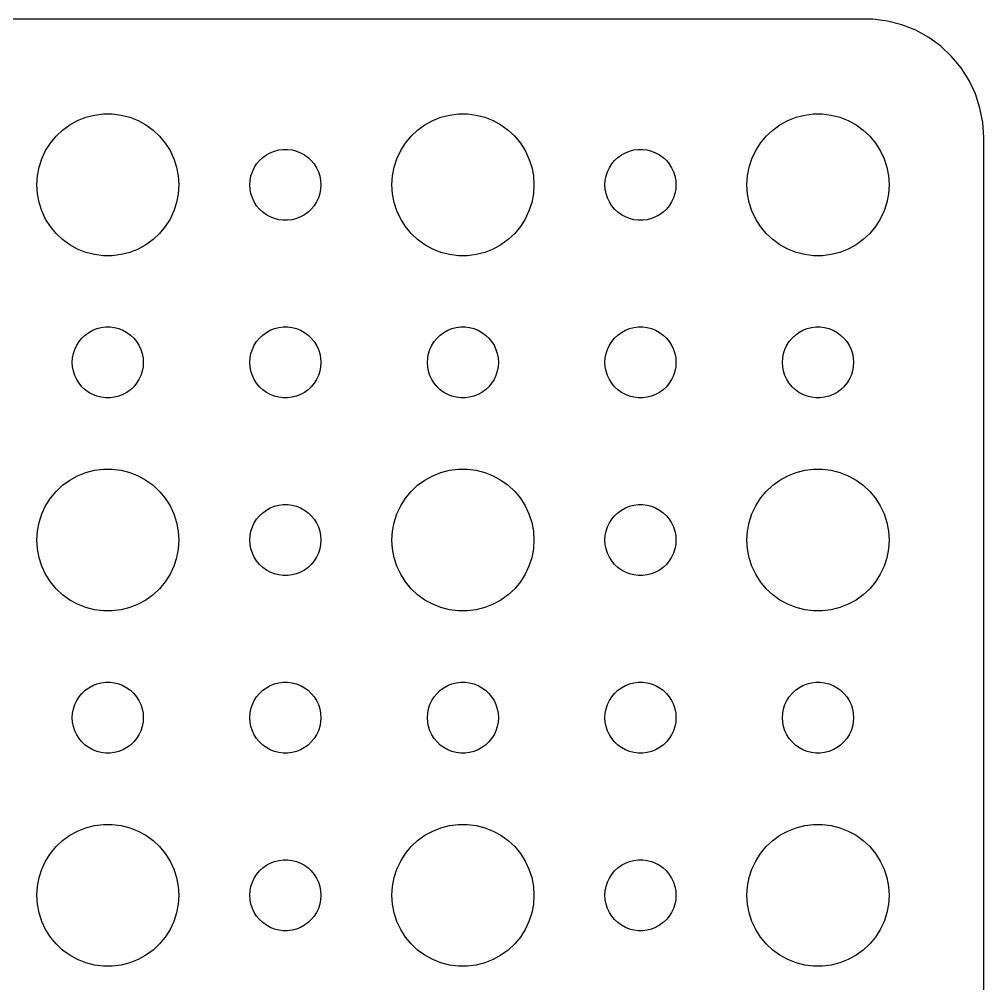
# Model space of a CAD drawing. Header units: metres. Extents: x -37 to 37, y 383 to 793.
# Drawn here: x -3.74 to 37, y 752.27 to 792.99 of the extents above; entities that cross this region are included whole.
import ezdxf

# ---------------------------------------------------------------- set-up
doc = ezdxf.new("R2010")
doc.units = ezdxf.units.M

msp = doc.modelspace()

# ---------------------------------------------------------------- linework, layer by layer
for p, q in [((32.3139, 792.99), (-32.3139, 792.99)), ((32.9369, 792.911), (32.3139, 792.99)), ((33.5451, 792.755), (32.9369, 792.911)), ((34.1289, 792.524), (33.5451, 792.755)), ((34.6791, 792.222), (34.1289, 792.524)), ((35.1871, 791.853), (34.6791, 792.222)), ((35.6448, 791.423), (35.1871, 791.853)), ((36.0451, 790.939), (35.6448, 791.423)), ((36.3815, 790.409), (36.0451, 790.939)), ((36.6489, 789.841), (36.3815, 790.409)), ((36.8429, 789.243), (36.6489, 789.841)), ((36.9606, 788.627), (36.8429, 789.243)), ((-1.27733, 788.714), (-0.92705, 788.853)), ((-0.92705, 788.853), (-0.56213, 788.947)), ((-0.56213, 788.947), (-0.18837, 788.994)), ((-0.18837, 788.994), (0.18837, 788.994)), ((0.18837, 788.994), (0.56213, 788.947)), ((0.56213, 788.947), (0.92705, 788.853)), ((0.92705, 788.853), (1.27733, 788.714)), ((13.7227, 788.714), (14.0729, 788.853)), ((14.0729, 788.853), (14.4379, 788.947)), ((14.4379, 788.947), (14.8116, 788.994)), ((14.8116, 788.994), (15.1884, 788.994)), ((15.1884, 788.994), (15.5621, 788.947)), ((15.5621, 788.947), (15.927, 788.853)), ((15.927, 788.853), (16.2773, 788.714)), ((28.7227, 788.714), (29.0729, 788.853)), ((29.0729, 788.853), (29.4379, 788.947)), ((29.4379, 788.947), (29.8116, 788.994)), ((29.8116, 788.994), (30.1884, 788.994)), ((30.1884, 788.994), (30.5621, 788.947)), ((30.5621, 788.947), (30.927, 788.853)), ((30.927, 788.853), (31.2773, 788.714)), ((-1.91226, 788.312), (-1.60747, 788.533)), ((-1.60747, 788.533), (-1.27733, 788.714)), ((1.27733, 788.714), (1.60747, 788.533)), ((1.60747, 788.533), (1.91226, 788.312)), ((13.0877, 788.312), (13.3925, 788.533)), ((13.3925, 788.533), (13.7227, 788.714)), ((16.2773, 788.714), (16.6075, 788.533)), ((16.6075, 788.533), (16.9123, 788.312)), ((28.0877, 788.312), (28.3925, 788.533)), ((28.3925, 788.533), (28.7227, 788.714)), ((31.2773, 788.714), (31.6075, 788.533)), ((31.6075, 788.533), (31.9123, 788.312)), ((37, 788), (36.9606, 788.627)), ((-2.42705, 787.763), (-2.1869, 788.054)), ((-2.1869, 788.054), (-1.91226, 788.312)), ((1.91226, 788.312), (2.1869, 788.054)), ((2.1869, 788.054), (2.42705, 787.763)), ((12.5729, 787.763), (12.8131, 788.054)), ((12.8131, 788.054), (13.0877, 788.312)), ((16.9123, 788.312), (17.1869, 788.054)), ((17.1869, 788.054), (17.427, 787.763)), ((27.5729, 787.763), (27.8131, 788.054)), ((27.8131, 788.054), (28.0877, 788.312)), ((31.9123, 788.312), (32.1869, 788.054)), ((32.1869, 788.054), (32.427, 787.763)), ((37, 724), (37, 788)), ((-2.62891, 787.445), (-2.42705, 787.763)), ((2.42705, 787.763), (2.62891, 787.445)), ((12.3711, 787.445), (12.5729, 787.763)), ((17.427, 787.763), (17.6289, 787.445)), ((27.3711, 787.445), (27.5729, 787.763)), ((32.427, 787.763), (32.6289, 787.445)), ((-2.90575, 786.746), (-2.78932, 787.104)), ((-2.78932, 787.104), (-2.62891, 787.445)), ((2.62891, 787.445), (2.78932, 787.104)), ((2.78932, 787.104), (2.90575, 786.746)), ((6.40654, 787.027), (6.54385, 787.156)), ((6.54385, 787.156), (6.69626, 787.266)), ((6.69626, 787.266), (6.86133, 787.357)), ((6.86133, 787.357), (7.03647, 787.427)), ((7.03647, 787.427), (7.21892, 787.473)), ((7.21892, 787.473), (7.40581, 787.497)), ((7.40581, 787.497), (7.59418, 787.497)), ((7.59418, 787.497), (7.78107, 787.473)), ((7.78107, 787.473), (7.96352, 787.427)), ((7.96352, 787.427), (8.13866, 787.357)), ((8.13866, 787.357), (8.30373, 787.266)), ((8.30373, 787.266), (8.45613, 787.156)), ((8.45613, 787.156), (8.59344, 787.027)), ((12.0942, 786.746), (12.2107, 787.104)), ((12.2107, 787.104), (12.3711, 787.445)), ((17.6289, 787.445), (17.7893, 787.104)), ((17.7893, 787.104), (17.9057, 786.746)), ((21.4065, 787.027), (21.5439, 787.156)), ((21.5439, 787.156), (21.6963, 787.266)), ((21.6963, 787.266), (21.8613, 787.357)), ((21.8613, 787.357), (22.0365, 787.427)), ((22.0365, 787.427), (22.2189, 787.473)), ((22.2189, 787.473), (22.4058, 787.497)), ((22.4058, 787.497), (22.5942, 787.497)), ((22.5942, 787.497), (22.7811, 787.473)), ((22.7811, 787.473), (22.9635, 787.427)), ((22.9635, 787.427), (23.1387, 787.357)), ((23.1387, 787.357), (23.3037, 787.266)), ((23.3037, 787.266), (23.4561, 787.156)), ((23.4561, 787.156), (23.5934, 787.027)), ((27.0942, 786.746), (27.2107, 787.104)), ((27.2107, 787.104), (27.3711, 787.445)), ((32.6289, 787.445), (32.7893, 787.104)), ((32.7893, 787.104), (32.9057, 786.746)), ((-2.97633, 786.376), (-2.90575, 786.746)), ((2.90575, 786.746), (2.97633, 786.376)), ((6.10533, 786.552), (6.18553, 786.723)), ((6.18553, 786.723), (6.28647, 786.882)), ((6.28647, 786.882), (6.40654, 787.027)), ((8.59344, 787.027), (8.71352, 786.882)), ((8.71352, 786.882), (8.81445, 786.723)), ((8.81445, 786.723), (8.89465, 786.552)), ((12.0237, 786.376), (12.0942, 786.746)), ((17.9057, 786.746), (17.9763, 786.376)), ((21.1053, 786.552), (21.1855, 786.723)), ((21.1855, 786.723), (21.2865, 786.882)), ((21.2865, 786.882), (21.4065, 787.027)), ((23.5934, 787.027), (23.7135, 786.882)), ((23.7135, 786.882), (23.8145, 786.723)), ((23.8145, 786.723), (23.8947, 786.552)), ((27.0237, 786.376), (27.0942, 786.746)), ((32.9057, 786.746), (32.9763, 786.376)), ((-3, 786), (-2.97633, 786.376)), ((2.97633, 786.376), (3, 786)), ((6.01183, 786.188), (6.04712, 786.373)), ((6.04712, 786.373), (6.10533, 786.552)), ((8.89465, 786.552), (8.95287, 786.373)), ((8.95287, 786.373), (8.98816, 786.188)), ((12, 786), (12.0237, 786.376)), ((17.9763, 786.376), (18, 786)), ((21.0118, 786.188), (21.0471, 786.373)), ((21.0471, 786.373), (21.1053, 786.552)), ((23.8947, 786.552), (23.9529, 786.373)), ((23.9529, 786.373), (23.9882, 786.188)), ((27, 786), (27.0237, 786.376)), ((32.9763, 786.376), (33, 786)), ((-2.97633, 785.624), (-3, 786)), ((3, 786), (2.97633, 785.624)), ((6, 786), (6.01183, 786.188)), ((6.01183, 785.812), (6, 786)), ((8.98816, 786.188), (9, 786)), ((9, 786), (8.98816, 785.812)), ((12.0237, 785.624), (12, 786)), ((18, 786), (17.9763, 785.624)), ((21, 786), (21.0118, 786.188)), ((21.0118, 785.812), (21, 786)), ((23.9882, 786.188), (24, 786)), ((24, 786), (23.9882, 785.812)), ((27.0237, 785.624), (27, 786)), ((33, 786), (32.9763, 785.624)), ((-2.90575, 785.254), (-2.97633, 785.624)), ((2.97633, 785.624), (2.90575, 785.254)), ((6.04712, 785.627), (6.01183, 785.812)), ((6.10533, 785.448), (6.04712, 785.627)), ((8.95287, 785.627), (8.89465, 785.448)), ((8.98816, 785.812), (8.95287, 785.627)), ((12.0942, 785.254), (12.0237, 785.624)), ((17.9763, 785.624), (17.9057, 785.254)), ((21.0471, 785.627), (21.0118, 785.812)), ((21.1053, 785.448), (21.0471, 785.627)), ((23.9529, 785.627), (23.8947, 785.448)), ((23.9882, 785.812), (23.9529, 785.627)), ((27.0942, 785.254), (27.0237, 785.624)), ((32.9763, 785.624), (32.9057, 785.254)), ((-2.78932, 784.896), (-2.90575, 785.254)), ((2.90575, 785.254), (2.78932, 784.896)), ((6.18553, 785.277), (6.10533, 785.448)), ((6.28647, 785.118), (6.18553, 785.277)), ((6.40654, 784.973), (6.28647, 785.118)), ((8.71352, 785.118), (8.59344, 784.973)), ((8.81445, 785.277), (8.71352, 785.118)), ((8.89465, 785.448), (8.81445, 785.277)), ((12.2107, 784.896), (12.0942, 785.254)), ((17.9057, 785.254), (17.7893, 784.896)), ((21.1855, 785.277), (21.1053, 785.448)), ((21.2865, 785.118), (21.1855, 785.277)), ((21.4065, 784.973), (21.2865, 785.118)), ((23.7135, 785.118), (23.5934, 784.973)), ((23.8145, 785.277), (23.7135, 785.118)), ((23.8947, 785.448), (23.8145, 785.277)), ((27.2107, 784.896), (27.0942, 785.254)), ((32.9057, 785.254), (32.7893, 784.896)), ((-2.62891, 784.555), (-2.78932, 784.896)), ((2.78932, 784.896), (2.62891, 784.555)), ((6.54385, 784.844), (6.40654, 784.973)), ((6.69626, 784.734), (6.54385, 784.844)), ((6.86133, 784.643), (6.69626, 784.734)), ((8.30373, 784.734), (8.13866, 784.643)), ((8.45613, 784.844), (8.30373, 784.734)), ((8.59344, 784.973), (8.45613, 784.844)), ((12.3711, 784.555), (12.2107, 784.896)), ((17.7893, 784.896), (17.6289, 784.555)), ((21.5439, 784.844), (21.4065, 784.973)), ((21.6963, 784.734), (21.5439, 784.844)), ((21.8613, 784.643), (21.6963, 784.734)), ((23.3037, 784.734), (23.1387, 784.643)), ((23.4561, 784.844), (23.3037, 784.734)), ((23.5934, 784.973), (23.4561, 784.844)), ((27.3711, 784.555), (27.2107, 784.896)), ((32.7893, 784.896), (32.6289, 784.555)), ((-2.42705, 784.237), (-2.62891, 784.555)), ((2.62891, 784.555), (2.42705, 784.237)), ((7.03647, 784.573), (6.86133, 784.643)), ((7.21892, 784.527), (7.03647, 784.573)), ((7.40581, 784.503), (7.21892, 784.527)), ((7.59418, 784.503), (7.40581, 784.503)), ((7.78107, 784.527), (7.59418, 784.503)), ((7.96352, 784.573), (7.78107, 784.527)), ((8.13866, 784.643), (7.96352, 784.573)), ((12.5729, 784.237), (12.3711, 784.555)), ((17.6289, 784.555), (17.427, 784.237)), ((22.0365, 784.573), (21.8613, 784.643)), ((22.2189, 784.527), (22.0365, 784.573)), ((22.4058, 784.503), (22.2189, 784.527)), ((22.5942, 784.503), (22.4058, 784.503)), ((22.7811, 784.527), (22.5942, 784.503)), ((22.9635, 784.573), (22.7811, 784.527)), ((23.1387, 784.643), (22.9635, 784.573)), ((27.5729, 784.237), (27.3711, 784.555)), ((32.6289, 784.555), (32.427, 784.237)), ((-2.1869, 783.946), (-2.42705, 784.237)), ((-1.91226, 783.688), (-2.1869, 783.946)), ((2.1869, 783.946), (1.91226, 783.688)), ((2.42705, 784.237), (2.1869, 783.946)), ((12.8131, 783.946), (12.5729, 784.237)), ((13.0877, 783.688), (12.8131, 783.946)), ((17.1869, 783.946), (16.9123, 783.688)), ((17.427, 784.237), (17.1869, 783.946)), ((27.8131, 783.946), (27.5729, 784.237)), ((28.0877, 783.688), (27.8131, 783.946)), ((32.1869, 783.946), (31.9123, 783.688)), ((32.427, 784.237), (32.1869, 783.946)), ((-1.60747, 783.467), (-1.91226, 783.688)), ((-1.27733, 783.286), (-1.60747, 783.467)), ((1.60747, 783.467), (1.27733, 783.286)), ((1.91226, 783.688), (1.60747, 783.467)), ((13.3925, 783.467), (13.0877, 783.688)), ((13.7227, 783.286), (13.3925, 783.467)), ((16.6075, 783.467), (16.2773, 783.286)), ((16.9123, 783.688), (16.6075, 783.467)), ((28.3925, 783.467), (28.0877, 783.688)), ((28.7227, 783.286), (28.3925, 783.467)), ((31.6075, 783.467), (31.2773, 783.286)), ((31.9123, 783.688), (31.6075, 783.467)), ((-0.92705, 783.147), (-1.27733, 783.286)), ((-0.56213, 783.053), (-0.92705, 783.147)), ((-0.18837, 783.006), (-0.56213, 783.053)), ((0.56213, 783.053), (0.18837, 783.006)), ((0.92705, 783.147), (0.56213, 783.053)), ((1.27733, 783.286), (0.92705, 783.147)), ((14.0729, 783.147), (13.7227, 783.286)), ((14.4379, 783.053), (14.0729, 783.147)), ((14.8116, 783.006), (14.4379, 783.053)), ((15.5621, 783.053), (15.1884, 783.006)), ((15.927, 783.147), (15.5621, 783.053)), ((16.2773, 783.286), (15.927, 783.147)), ((29.0729, 783.147), (28.7227, 783.286)), ((29.4379, 783.053), (29.0729, 783.147)), ((29.8116, 783.006), (29.4379, 783.053)), ((30.5621, 783.053), (30.1884, 783.006)), ((30.927, 783.147), (30.5621, 783.053)), ((31.2773, 783.286), (30.927, 783.147)), ((0.18837, 783.006), (-0.18837, 783.006)), ((15.1884, 783.006), (14.8116, 783.006)), ((30.1884, 783.006), (29.8116, 783.006)), ((-0.95613, 779.656), (-0.80373, 779.766)), ((-0.80373, 779.766), (-0.63866, 779.857)), ((-0.63866, 779.857), (-0.46352, 779.927)), ((-0.46352, 779.927), (-0.28107, 779.973)), ((-0.28107, 779.973), (-0.09418, 779.997)), ((-0.09418, 779.997), (0.09418, 779.997)), ((0.09418, 779.997), (0.28107, 779.973)), ((0.28107, 779.973), (0.46352, 779.927)), ((0.46352, 779.927), (0.63866, 779.857)), ((0.63866, 779.857), (0.80373, 779.766)), ((0.80373, 779.766), (0.95613, 779.656)), ((6.54385, 779.656), (6.69626, 779.766)), ((6.69626, 779.766), (6.86133, 779.857)), ((6.86133, 779.857), (7.03647, 779.927)), ((7.03647, 779.927), (7.21892, 779.973)), ((7.21892, 779.973), (7.40581, 779.997)), ((7.40581, 779.997), (7.59418, 779.997)), ((7.59418, 779.997), (7.78107, 779.973)), ((7.78107, 779.973), (7.96352, 779.927)), ((7.96352, 779.927), (8.13866, 779.857)), ((8.13866, 779.857), (8.30373, 779.766)), ((8.30373, 779.766), (8.45613, 779.656)), ((14.0439, 779.656), (14.1963, 779.766)), ((14.1963, 779.766), (14.3613, 779.857)), ((14.3613, 779.857), (14.5365, 779.927)), ((14.5365, 779.927), (14.7189, 779.973)), ((14.7189, 779.973), (14.9058, 779.997)), ((14.9058, 779.997), (15.0942, 779.997)), ((15.0942, 779.997), (15.2811, 779.973)), ((15.2811, 779.973), (15.4635, 779.927)), ((15.4635, 779.927), (15.6387, 779.857)), ((15.6387, 779.857), (15.8037, 779.766)), ((15.8037, 779.766), (15.9561, 779.656)), ((21.5439, 779.656), (21.6963, 779.766)), ((21.6963, 779.766), (21.8613, 779.857)), ((21.8613, 779.857), (22.0365, 779.927)), ((22.0365, 779.927), (22.2189, 779.973)), ((22.2189, 779.973), (22.4058, 779.997)), ((22.4058, 779.997), (22.5942, 779.997)), ((22.5942, 779.997), (22.7811, 779.973)), ((22.7811, 779.973), (22.9635, 779.927)), ((22.9635, 779.927), (23.1387, 779.857)), ((23.1387, 779.857), (23.3037, 779.766)), ((23.3037, 779.766), (23.4561, 779.656)), ((29.0439, 779.656), (29.1963, 779.766)), ((29.1963, 779.766), (29.3613, 779.857)), ((29.3613, 779.857), (29.5365, 779.927)), ((29.5365, 779.927), (29.7189, 779.973)), ((29.7189, 779.973), (29.9058, 779.997)), ((29.9058, 779.997), (30.0942, 779.997)), ((30.0942, 779.997), (30.2811, 779.973)), ((30.2811, 779.973), (30.4635, 779.927)), ((30.4635, 779.927), (30.6387, 779.857)), ((30.6387, 779.857), (30.8037, 779.766)), ((30.8037, 779.766), (30.9561, 779.656)), ((-1.31445, 779.223), (-1.21352, 779.382)), ((-1.21352, 779.382), (-1.09344, 779.527)), ((-1.09344, 779.527), (-0.95613, 779.656)), ((0.95613, 779.656), (1.09344, 779.527)), ((1.09344, 779.527), (1.21352, 779.382)), ((1.21352, 779.382), (1.31445, 779.223)), ((6.18553, 779.223), (6.28647, 779.382)), ((6.28647, 779.382), (6.40654, 779.527)), ((6.40654, 779.527), (6.54385, 779.656)), ((8.45613, 779.656), (8.59344, 779.527)), ((8.59344, 779.527), (8.71352, 779.382)), ((8.71352, 779.382), (8.81445, 779.223)), ((13.6855, 779.223), (13.7865, 779.382)), ((13.7865, 779.382), (13.9065, 779.527)), ((13.9065, 779.527), (14.0439, 779.656)), ((15.9561, 779.656), (16.0934, 779.527)), ((16.0934, 779.527), (16.2135, 779.382)), ((16.2135, 779.382), (16.3145, 779.223)), ((21.1855, 779.223), (21.2865, 779.382)), ((21.2865, 779.382), (21.4065, 779.527)), ((21.4065, 779.527), (21.5439, 779.656)), ((23.4561, 779.656), (23.5934, 779.527)), ((23.5934, 779.527), (23.7135, 779.382)), ((23.7135, 779.382), (23.8145, 779.223)), ((28.6855, 779.223), (28.7865, 779.382)), ((28.7865, 779.382), (28.9065, 779.527)), ((28.9065, 779.527), (29.0439, 779.656)), ((30.9561, 779.656), (31.0934, 779.527)), ((31.0934, 779.527), (31.2135, 779.382)), ((31.2135, 779.382), (31.3145, 779.223)), ((-1.45287, 778.873), (-1.39465, 779.052)), ((-1.39465, 779.052), (-1.31445, 779.223)), ((1.31445, 779.223), (1.39465, 779.052)), ((1.39465, 779.052), (1.45287, 778.873)), ((6.04712, 778.873), (6.10533, 779.052)), ((6.10533, 779.052), (6.18553, 779.223)), ((8.81445, 779.223), (8.89465, 779.052)), ((8.89465, 779.052), (8.95287, 778.873)), ((13.5471, 778.873), (13.6053, 779.052)), ((13.6053, 779.052), (13.6855, 779.223)), ((16.3145, 779.223), (16.3947, 779.052)), ((16.3947, 779.052), (16.4529, 778.873)), ((21.0471, 778.873), (21.1053, 779.052)), ((21.1053, 779.052), (21.1855, 779.223)), ((23.8145, 779.223), (23.8947, 779.052)), ((23.8947, 779.052), (23.9529, 778.873)), ((28.5471, 778.873), (28.6053, 779.052)), ((28.6053, 779.052), (28.6855, 779.223)), ((31.3145, 779.223), (31.3947, 779.052)), ((31.3947, 779.052), (31.4529, 778.873)), ((-1.5, 778.5), (-1.48816, 778.688)), ((-1.48816, 778.688), (-1.45287, 778.873)), ((1.45287, 778.873), (1.48816, 778.688)), ((1.48816, 778.688), (1.5, 778.5)), ((6, 778.5), (6.01183, 778.688)), ((6.01183, 778.688), (6.04712, 778.873)), ((8.95287, 778.873), (8.98816, 778.688)), ((8.98816, 778.688), (9, 778.5)), ((13.5, 778.5), (13.5118, 778.688)), ((13.5118, 778.688), (13.5471, 778.873)), ((16.4529, 778.873), (16.4882, 778.688)), ((16.4882, 778.688), (16.5, 778.5)), ((21, 778.5), (21.0118, 778.688)), ((21.0118, 778.688), (21.0471, 778.873)), ((23.9529, 778.873), (23.9882, 778.688)), ((23.9882, 778.688), (24, 778.5)), ((28.5, 778.5), (28.5118, 778.688)), ((28.5118, 778.688), (28.5471, 778.873)), ((31.4529, 778.873), (31.4882, 778.688)), ((31.4882, 778.688), (31.5, 778.5)), ((-1.48816, 778.312), (-1.5, 778.5)), ((-1.45287, 778.127), (-1.48816, 778.312)), ((1.48816, 778.312), (1.45287, 778.127)), ((1.5, 778.5), (1.48816, 778.312)), ((6.01183, 778.312), (6, 778.5)), ((6.04712, 778.127), (6.01183, 778.312)), ((8.98816, 778.312), (8.95287, 778.127)), ((9, 778.5), (8.98816, 778.312)), ((13.5118, 778.312), (13.5, 778.5)), ((13.5471, 778.127), (13.5118, 778.312)), ((16.4882, 778.312), (16.4529, 778.127)), ((16.5, 778.5), (16.4882, 778.312)), ((21.0118, 778.312), (21, 778.5)), ((21.0471, 778.127), (21.0118, 778.312)), ((23.9882, 778.312), (23.9529, 778.127)), ((24, 778.5), (23.9882, 778.312)), ((28.5118, 778.312), (28.5, 778.5)), ((28.5471, 778.127), (28.5118, 778.312)), ((31.4882, 778.312), (31.4529, 778.127)), ((31.5, 778.5), (31.4882, 778.312)), ((-1.39465, 777.948), (-1.45287, 778.127)), ((-1.31445, 777.777), (-1.39465, 777.948)), ((-1.21352, 777.618), (-1.31445, 777.777)), ((1.31445, 777.777), (1.21352, 777.618)), ((1.39465, 777.948), (1.31445, 777.777)), ((1.45287, 778.127), (1.39465, 777.948)), ((6.10533, 777.948), (6.04712, 778.127)), ((6.18553, 777.777), (6.10533, 777.948)), ((6.28647, 777.618), (6.18553, 777.777)), ((8.81445, 777.777), (8.71352, 777.618)), ((8.89465, 777.948), (8.81445, 777.777)), ((8.95287, 778.127), (8.89465, 777.948)), ((13.6053, 777.948), (13.5471, 778.127)), ((13.6855, 777.777), (13.6053, 777.948)), ((13.7865, 777.618), (13.6855, 777.777)), ((16.3145, 777.777), (16.2135, 777.618)), ((16.3947, 777.948), (16.3145, 777.777)), ((16.4529, 778.127), (16.3947, 777.948)), ((21.1053, 777.948), (21.0471, 778.127)), ((21.1855, 777.777), (21.1053, 777.948)), ((21.2865, 777.618), (21.1855, 777.777)), ((23.8145, 777.777), (23.7135, 777.618)), ((23.8947, 777.948), (23.8145, 777.777)), ((23.9529, 778.127), (23.8947, 777.948)), ((28.6053, 777.948), (28.5471, 778.127)), ((28.6855, 777.777), (28.6053, 777.948)), ((28.7865, 777.618), (28.6855, 777.777)), ((31.3145, 777.777), (31.2135, 777.618)), ((31.3947, 777.948), (31.3145, 777.777)), ((31.4529, 778.127), (31.3947, 777.948)), ((-1.09344, 777.473), (-1.21352, 777.618)), ((-0.95613, 777.344), (-1.09344, 777.473)), ((-0.80373, 777.234), (-0.95613, 777.344)), ((0.95613, 777.344), (0.80373, 777.234)), ((1.09344, 777.473), (0.95613, 777.344)), ((1.21352, 777.618), (1.09344, 777.473)), ((6.40654, 777.473), (6.28647, 777.618)), ((6.54385, 777.344), (6.40654, 777.473)), ((6.69626, 777.234), (6.54385, 777.344)), ((8.45613, 777.344), (8.30373, 777.234)), ((8.59344, 777.473), (8.45613, 777.344)), ((8.71352, 777.618), (8.59344, 777.473)), ((13.9065, 777.473), (13.7865, 777.618)), ((14.0439, 777.344), (13.9065, 777.473)), ((14.1963, 777.234), (14.0439, 777.344)), ((15.9561, 777.344), (15.8037, 777.234)), ((16.0934, 777.473), (15.9561, 777.344)), ((16.2135, 777.618), (16.0934, 777.473)), ((21.4065, 777.473), (21.2865, 777.618)), ((21.5439, 777.344), (21.4065, 777.473)), ((21.6963, 777.234), (21.5439, 777.344)), ((23.4561, 777.344), (23.3037, 777.234)), ((23.5934, 777.473), (23.4561, 777.344)), ((23.7135, 777.618), (23.5934, 777.473)), ((28.9065, 777.473), (28.7865, 777.618)), ((29.0439, 777.344), (28.9065, 777.473)), ((29.1963, 777.234), (29.0439, 777.344)), ((30.9561, 777.344), (30.8037, 777.234)), ((31.0934, 777.473), (30.9561, 777.344)), ((31.2135, 777.618), (31.0934, 777.473)), ((-0.63866, 777.143), (-0.80373, 777.234)), ((-0.46352, 777.073), (-0.63866, 777.143)), ((-0.28107, 777.027), (-0.46352, 777.073)), ((-0.09418, 777.003), (-0.28107, 777.027)), ((0.09418, 777.003), (-0.09418, 777.003)), ((0.28107, 777.027), (0.09418, 777.003)), ((0.46352, 777.073), (0.28107, 777.027)), ((0.63866, 777.143), (0.46352, 777.073)), ((0.80373, 777.234), (0.63866, 777.143)), ((6.86133, 777.143), (6.69626, 777.234)), ((7.03647, 777.073), (6.86133, 777.143)), ((7.21892, 777.027), (7.03647, 777.073)), ((7.40581, 777.003), (7.21892, 777.027)), ((7.59418, 777.003), (7.40581, 777.003)), ((7.78107, 777.027), (7.59418, 777.003)), ((7.96352, 777.073), (7.78107, 777.027)), ((8.13866, 777.143), (7.96352, 777.073)), ((8.30373, 777.234), (8.13866, 777.143)), ((14.3613, 777.143), (14.1963, 777.234)), ((14.5365, 777.073), (14.3613, 777.143)), ((14.7189, 777.027), (14.5365, 777.073)), ((14.9058, 777.003), (14.7189, 777.027)), ((15.0942, 777.003), (14.9058, 777.003)), ((15.2811, 777.027), (15.0942, 777.003)), ((15.4635, 777.073), (15.2811, 777.027)), ((15.6387, 777.143), (15.4635, 777.073)), ((15.8037, 777.234), (15.6387, 777.143)), ((21.8613, 777.143), (21.6963, 777.234)), ((22.0365, 777.073), (21.8613, 777.143)), ((22.2189, 777.027), (22.0365, 777.073)), ((22.4058, 777.003), (22.2189, 777.027)), ((22.5942, 777.003), (22.4058, 777.003)), ((22.7811, 777.027), (22.5942, 777.003)), ((22.9635, 777.073), (22.7811, 777.027)), ((23.1387, 777.143), (22.9635, 777.073)), ((23.3037, 777.234), (23.1387, 777.143)), ((29.3613, 777.143), (29.1963, 777.234)), ((29.5365, 777.073), (29.3613, 777.143)), ((29.7189, 777.027), (29.5365, 777.073)), ((29.9058, 777.003), (29.7189, 777.027)), ((30.0942, 777.003), (29.9058, 777.003)), ((30.2811, 777.027), (30.0942, 777.003)), ((30.4635, 777.073), (30.2811, 777.027)), ((30.6387, 777.143), (30.4635, 777.073)), ((30.8037, 777.234), (30.6387, 777.143)), ((-1.60747, 773.533), (-1.27733, 773.714)), ((-1.27733, 773.714), (-0.92705, 773.853)), ((-0.92705, 773.853), (-0.56213, 773.947)), ((-0.56213, 773.947), (-0.18837, 773.994)), ((-0.18837, 773.994), (0.18837, 773.994)), ((0.18837, 773.994), (0.56213, 773.947)), ((0.56213, 773.947), (0.92705, 773.853)), ((0.92705, 773.853), (1.27733, 773.714)), ((1.27733, 773.714), (1.60747, 773.533)), ((13.3925, 773.533), (13.7227, 773.714)), ((13.7227, 773.714), (14.0729, 773.853)), ((14.0729, 773.853), (14.4379, 773.947)), ((14.4379, 773.947), (14.8116, 773.994)), ((14.8116, 773.994), (15.1884, 773.994)), ((15.1884, 773.994), (15.5621, 773.947)), ((15.5621, 773.947), (15.927, 773.853)), ((15.927, 773.853), (16.2773, 773.714)), ((16.2773, 773.714), (16.6075, 773.533)), ((28.3925, 773.533), (28.7227, 773.714)), ((28.7227, 773.714), (29.0729, 773.853)), ((29.0729, 773.853), (29.4379, 773.947)), ((29.4379, 773.947), (29.8116, 773.994)), ((29.8116, 773.994), (30.1884, 773.994)), ((30.1884, 773.994), (30.5621, 773.947)), ((30.5621, 773.947), (30.927, 773.853)), ((30.927, 773.853), (31.2773, 773.714)), ((31.2773, 773.714), (31.6075, 773.533)), ((-2.1869, 773.054), (-1.91226, 773.312)), ((-1.91226, 773.312), (-1.60747, 773.533)), ((1.60747, 773.533), (1.91226, 773.312)), ((1.91226, 773.312), (2.1869, 773.054)), ((12.8131, 773.054), (13.0877, 773.312)), ((13.0877, 773.312), (13.3925, 773.533)), ((16.6075, 773.533), (16.9123, 773.312)), ((16.9123, 773.312), (17.1869, 773.054)), ((27.8131, 773.054), (28.0877, 773.312)), ((28.0877, 773.312), (28.3925, 773.533)), ((31.6075, 773.533), (31.9123, 773.312)), ((31.9123, 773.312), (32.1869, 773.054)), ((-2.42705, 772.763), (-2.1869, 773.054)), ((2.1869, 773.054), (2.42705, 772.763)), ((12.5729, 772.763), (12.8131, 773.054)), ((17.1869, 773.054), (17.427, 772.763)), ((27.5729, 772.763), (27.8131, 773.054)), ((32.1869, 773.054), (32.427, 772.763)), ((-2.78932, 772.104), (-2.62891, 772.445)), ((-2.62891, 772.445), (-2.42705, 772.763)), ((2.42705, 772.763), (2.62891, 772.445)), ((2.62891, 772.445), (2.78932, 772.104)), ((7.03647, 772.427), (7.21892, 772.473)), ((7.21892, 772.473), (7.40581, 772.497)), ((7.40581, 772.497), (7.59418, 772.497)), ((7.59418, 772.497), (7.78107, 772.473)), ((7.78107, 772.473), (7.96352, 772.427)), ((12.2107, 772.104), (12.3711, 772.445)), ((12.3711, 772.445), (12.5729, 772.763)), ((17.427, 772.763), (17.6289, 772.445)), ((17.6289, 772.445), (17.7893, 772.104)), ((22.0365, 772.427), (22.2189, 772.473)), ((22.2189, 772.473), (22.4058, 772.497)), ((22.4058, 772.497), (22.5942, 772.497)), ((22.5942, 772.497), (22.7811, 772.473)), ((22.7811, 772.473), (22.9635, 772.427)), ((27.2107, 772.104), (27.3711, 772.445)), ((27.3711, 772.445), (27.5729, 772.763)), ((32.427, 772.763), (32.6289, 772.445)), ((32.6289, 772.445), (32.7893, 772.104)), ((-2.90575, 771.746), (-2.78932, 772.104)), ((2.78932, 772.104), (2.90575, 771.746)), ((6.28647, 771.882), (6.40654, 772.027)), ((6.40654, 772.027), (6.54385, 772.156)), ((6.54385, 772.156), (6.69626, 772.266)), ((6.69626, 772.266), (6.86133, 772.357)), ((6.86133, 772.357), (7.03647, 772.427)), ((7.96352, 772.427), (8.13866, 772.357)), ((8.13866, 772.357), (8.30373, 772.266)), ((8.30373, 772.266), (8.45613, 772.156)), ((8.45613, 772.156), (8.59344, 772.027)), ((8.59344, 772.027), (8.71352, 771.882)), ((12.0942, 771.746), (12.2107, 772.104)), ((17.7893, 772.104), (17.9057, 771.746)), ((21.2865, 771.882), (21.4065, 772.027)), ((21.4065, 772.027), (21.5439, 772.156)), ((21.5439, 772.156), (21.6963, 772.266)), ((21.6963, 772.266), (21.8613, 772.357)), ((21.8613, 772.357), (22.0365, 772.427)), ((22.9635, 772.427), (23.1387, 772.357)), ((23.1387, 772.357), (23.3037, 772.266)), ((23.3037, 772.266), (23.4561, 772.156)), ((23.4561, 772.156), (23.5934, 772.027)), ((23.5934, 772.027), (23.7135, 771.882)), ((27.0942, 771.746), (27.2107, 772.104)), ((32.7893, 772.104), (32.9057, 771.746)), ((-2.97633, 771.376), (-2.90575, 771.746)), ((2.90575, 771.746), (2.97633, 771.376)), ((6.10533, 771.552), (6.18553, 771.723)), ((6.18553, 771.723), (6.28647, 771.882)), ((8.71352, 771.882), (8.81445, 771.723)), ((8.81445, 771.723), (8.89465, 771.552)), ((12.0237, 771.376), (12.0942, 771.746)), ((17.9057, 771.746), (17.9763, 771.376)), ((21.1053, 771.552), (21.1855, 771.723)), ((21.1855, 771.723), (21.2865, 771.882)), ((23.7135, 771.882), (23.8145, 771.723)), ((23.8145, 771.723), (23.8947, 771.552)), ((27.0237, 771.376), (27.0942, 771.746)), ((32.9057, 771.746), (32.9763, 771.376)), ((-3, 771), (-2.97633, 771.376)), ((2.97633, 771.376), (3, 771)), ((6.01183, 771.188), (6.04712, 771.373)), ((6.04712, 771.373), (6.10533, 771.552)), ((8.89465, 771.552), (8.95287, 771.373)), ((8.95287, 771.373), (8.98816, 771.188)), ((12, 771), (12.0237, 771.376)), ((17.9763, 771.376), (18, 771)), ((21.0118, 771.188), (21.0471, 771.373)), ((21.0471, 771.373), (21.1053, 771.552)), ((23.8947, 771.552), (23.9529, 771.373)), ((23.9529, 771.373), (23.9882, 771.188)), ((27, 771), (27.0237, 771.376)), ((32.9763, 771.376), (33, 771)), ((-2.97633, 770.624), (-3, 771)), ((3, 771), (2.97633, 770.624)), ((6, 771), (6.01183, 771.188)), ((6.01183, 770.812), (6, 771)), ((6.04712, 770.627), (6.01183, 770.812)), ((8.98816, 770.812), (8.95287, 770.627)), ((8.98816, 771.188), (9, 771)), ((9, 771), (8.98816, 770.812)), ((12.0237, 770.624), (12, 771)), ((18, 771), (17.9763, 770.624)), ((21, 771), (21.0118, 771.188)), ((21.0118, 770.812), (21, 771)), ((21.0471, 770.627), (21.0118, 770.812)), ((23.9882, 770.812), (23.9529, 770.627)), ((23.9882, 771.188), (24, 771)), ((24, 771), (23.9882, 770.812)), ((27.0237, 770.624), (27, 771)), ((33, 771), (32.9763, 770.624)), ((-2.90575, 770.254), (-2.97633, 770.624)), ((2.97633, 770.624), (2.90575, 770.254)), ((6.10533, 770.448), (6.04712, 770.627)), ((6.18553, 770.277), (6.10533, 770.448)), ((8.89465, 770.448), (8.81445, 770.277)), ((8.95287, 770.627), (8.89465, 770.448)), ((12.0942, 770.254), (12.0237, 770.624)), ((17.9763, 770.624), (17.9057, 770.254)), ((21.1053, 770.448), (21.0471, 770.627)), ((21.1855, 770.277), (21.1053, 770.448)), ((23.8947, 770.448), (23.8145, 770.277)), ((23.9529, 770.627), (23.8947, 770.448)), ((27.0942, 770.254), (27.0237, 770.624)), ((32.9763, 770.624), (32.9057, 770.254)), ((-2.78932, 769.896), (-2.90575, 770.254)), ((2.90575, 770.254), (2.78932, 769.896)), ((6.28647, 770.118), (6.18553, 770.277)), ((6.40654, 769.973), (6.28647, 770.118)), ((8.71352, 770.118), (8.59344, 769.973)), ((8.81445, 770.277), (8.71352, 770.118)), ((12.2107, 769.896), (12.0942, 770.254)), ((17.9057, 770.254), (17.7893, 769.896)), ((21.2865, 770.118), (21.1855, 770.277)), ((21.4065, 769.973), (21.2865, 770.118)), ((23.7135, 770.118), (23.5934, 769.973)), ((23.8145, 770.277), (23.7135, 770.118)), ((27.2107, 769.896), (27.0942, 770.254)), ((32.9057, 770.254), (32.7893, 769.896)), ((-2.62891, 769.555), (-2.78932, 769.896)), ((2.78932, 769.896), (2.62891, 769.555)), ((6.54385, 769.844), (6.40654, 769.973)), ((6.69626, 769.734), (6.54385, 769.844)), ((6.86133, 769.643), (6.69626, 769.734)), ((7.03647, 769.573), (6.86133, 769.643)), ((8.13866, 769.643), (7.96352, 769.573)), ((8.30373, 769.734), (8.13866, 769.643)), ((8.45613, 769.844), (8.30373, 769.734)), ((8.59344, 769.973), (8.45613, 769.844)), ((12.3711, 769.555), (12.2107, 769.896)), ((17.7893, 769.896), (17.6289, 769.555)), ((21.5439, 769.844), (21.4065, 769.973)), ((21.6963, 769.734), (21.5439, 769.844)), ((21.8613, 769.643), (21.6963, 769.734)), ((22.0365, 769.573), (21.8613, 769.643)), ((23.1387, 769.643), (22.9635, 769.573)), ((23.3037, 769.734), (23.1387, 769.643)), ((23.4561, 769.844), (23.3037, 769.734)), ((23.5934, 769.973), (23.4561, 769.844)), ((27.3711, 769.555), (27.2107, 769.896)), ((32.7893, 769.896), (32.6289, 769.555)), ((-2.42705, 769.237), (-2.62891, 769.555)), ((-2.1869, 768.946), (-2.42705, 769.237)), ((2.42705, 769.237), (2.1869, 768.946)), ((2.62891, 769.555), (2.42705, 769.237)), ((7.21892, 769.527), (7.03647, 769.573)), ((7.40581, 769.503), (7.21892, 769.527)), ((7.59418, 769.503), (7.40581, 769.503)), ((7.78107, 769.527), (7.59418, 769.503)), ((7.96352, 769.573), (7.78107, 769.527)), ((12.5729, 769.237), (12.3711, 769.555)), ((12.8131, 768.946), (12.5729, 769.237)), ((17.427, 769.237), (17.1869, 768.946)), ((17.6289, 769.555), (17.427, 769.237)), ((22.2189, 769.527), (22.0365, 769.573)), ((22.4058, 769.503), (22.2189, 769.527)), ((22.5942, 769.503), (22.4058, 769.503)), ((22.7811, 769.527), (22.5942, 769.503)), ((22.9635, 769.573), (22.7811, 769.527)), ((27.5729, 769.237), (27.3711, 769.555)), ((27.8131, 768.946), (27.5729, 769.237)), ((32.427, 769.237), (32.1869, 768.946)), ((32.6289, 769.555), (32.427, 769.237)), ((-1.91226, 768.688), (-2.1869, 768.946)), ((2.1869, 768.946), (1.91226, 768.688)), ((13.0877, 768.688), (12.8131, 768.946)), ((17.1869, 768.946), (16.9123, 768.688)), ((28.0877, 768.688), (27.8131, 768.946)), ((32.1869, 768.946), (31.9123, 768.688)), ((-1.60747, 768.467), (-1.91226, 768.688)), ((-1.27733, 768.286), (-1.60747, 768.467)), ((1.60747, 768.467), (1.27733, 768.286)), ((1.91226, 768.688), (1.60747, 768.467)), ((13.3925, 768.467), (13.0877, 768.688)), ((13.7227, 768.286), (13.3925, 768.467)), ((16.6075, 768.467), (16.2773, 768.286)), ((16.9123, 768.688), (16.6075, 768.467)), ((28.3925, 768.467), (28.0877, 768.688)), ((28.7227, 768.286), (28.3925, 768.467)), ((31.6075, 768.467), (31.2773, 768.286)), ((31.9123, 768.688), (31.6075, 768.467)), ((-0.92705, 768.147), (-1.27733, 768.286)), ((-0.56213, 768.053), (-0.92705, 768.147)), ((-0.18837, 768.006), (-0.56213, 768.053)), ((0.18837, 768.006), (-0.18837, 768.006)), ((0.56213, 768.053), (0.18837, 768.006)), ((0.92705, 768.147), (0.56213, 768.053)), ((1.27733, 768.286), (0.92705, 768.147)), ((14.0729, 768.147), (13.7227, 768.286)), ((14.4379, 768.053), (14.0729, 768.147)), ((14.8116, 768.006), (14.4379, 768.053)), ((15.1884, 768.006), (14.8116, 768.006)), ((15.5621, 768.053), (15.1884, 768.006)), ((15.927, 768.147), (15.5621, 768.053)), ((16.2773, 768.286), (15.927, 768.147)), ((29.0729, 768.147), (28.7227, 768.286)), ((29.4379, 768.053), (29.0729, 768.147)), ((29.8116, 768.006), (29.4379, 768.053)), ((30.1884, 768.006), (29.8116, 768.006)), ((30.5621, 768.053), (30.1884, 768.006)), ((30.927, 768.147), (30.5621, 768.053)), ((31.2773, 768.286), (30.927, 768.147)), ((-0.95613, 764.656), (-0.80373, 764.766)), ((-0.80373, 764.766), (-0.63866, 764.857)), ((-0.63866, 764.857), (-0.46352, 764.927)), ((-0.46352, 764.927), (-0.28107, 764.973)), ((-0.28107, 764.973), (-0.09418, 764.997)), ((-0.09418, 764.997), (0.09418, 764.997)), ((0.09418, 764.997), (0.28107, 764.973)), ((0.28107, 764.973), (0.46352, 764.927)), ((0.46352, 764.927), (0.63866, 764.857)), ((0.63866, 764.857), (0.80373, 764.766)), ((0.80373, 764.766), (0.95613, 764.656)), ((6.54385, 764.656), (6.69626, 764.766)), ((6.69626, 764.766), (6.86133, 764.857)), ((6.86133, 764.857), (7.03647, 764.927)), ((7.03647, 764.927), (7.21892, 764.973)), ((7.21892, 764.973), (7.40581, 764.997)), ((7.40581, 764.997), (7.59418, 764.997)), ((7.59418, 764.997), (7.78107, 764.973)), ((7.78107, 764.973), (7.96352, 764.927)), ((7.96352, 764.927), (8.13866, 764.857)), ((8.13866, 764.857), (8.30373, 764.766)), ((8.30373, 764.766), (8.45613, 764.656)), ((14.0439, 764.656), (14.1963, 764.766)), ((14.1963, 764.766), (14.3613, 764.857)), ((14.3613, 764.857), (14.5365, 764.927)), ((14.5365, 764.927), (14.7189, 764.973)), ((14.7189, 764.973), (14.9058, 764.997)), ((14.9058, 764.997), (15.0942, 764.997)), ((15.0942, 764.997), (15.2811, 764.973)), ((15.2811, 764.973), (15.4635, 764.927)), ((15.4635, 764.927), (15.6387, 764.857)), ((15.6387, 764.857), (15.8037, 764.766)), ((15.8037, 764.766), (15.9561, 764.656)), ((21.5439, 764.656), (21.6963, 764.766)), ((21.6963, 764.766), (21.8613, 764.857)), ((21.8613, 764.857), (22.0365, 764.927)), ((22.0365, 764.927), (22.2189, 764.973)), ((22.2189, 764.973), (22.4058, 764.997)), ((22.4058, 764.997), (22.5942, 764.997)), ((22.5942, 764.997), (22.7811, 764.973)), ((22.7811, 764.973), (22.9635, 764.927)), ((22.9635, 764.927), (23.1387, 764.857)), ((23.1387, 764.857), (23.3037, 764.766)), ((23.3037, 764.766), (23.4561, 764.656)), ((29.0439, 764.656), (29.1963, 764.766)), ((29.1963, 764.766), (29.3613, 764.857)), ((29.3613, 764.857), (29.5365, 764.927)), ((29.5365, 764.927), (29.7189, 764.973)), ((29.7189, 764.973), (29.9058, 764.997)), ((29.9058, 764.997), (30.0942, 764.997)), ((30.0942, 764.997), (30.2811, 764.973)), ((30.2811, 764.973), (30.4635, 764.927)), ((30.4635, 764.927), (30.6387, 764.857)), ((30.6387, 764.857), (30.8037, 764.766)), ((30.8037, 764.766), (30.9561, 764.656)), ((-1.31445, 764.223), (-1.21352, 764.382)), ((-1.21352, 764.382), (-1.09344, 764.527)), ((-1.09344, 764.527), (-0.95613, 764.656)), ((0.95613, 764.656), (1.09344, 764.527)), ((1.09344, 764.527), (1.21352, 764.382)), ((1.21352, 764.382), (1.31445, 764.223)), ((6.18553, 764.223), (6.28647, 764.382)), ((6.28647, 764.382), (6.40654, 764.527)), ((6.40654, 764.527), (6.54385, 764.656)), ((8.45613, 764.656), (8.59344, 764.527)), ((8.59344, 764.527), (8.71352, 764.382)), ((8.71352, 764.382), (8.81445, 764.223)), ((13.6855, 764.223), (13.7865, 764.382)), ((13.7865, 764.382), (13.9065, 764.527)), ((13.9065, 764.527), (14.0439, 764.656)), ((15.9561, 764.656), (16.0934, 764.527)), ((16.0934, 764.527), (16.2135, 764.382)), ((16.2135, 764.382), (16.3145, 764.223)), ((21.1855, 764.223), (21.2865, 764.382)), ((21.2865, 764.382), (21.4065, 764.527)), ((21.4065, 764.527), (21.5439, 764.656)), ((23.4561, 764.656), (23.5934, 764.527)), ((23.5934, 764.527), (23.7135, 764.382)), ((23.7135, 764.382), (23.8145, 764.223)), ((28.6855, 764.223), (28.7865, 764.382)), ((28.7865, 764.382), (28.9065, 764.527)), ((28.9065, 764.527), (29.0439, 764.656)), ((30.9561, 764.656), (31.0934, 764.527)), ((31.0934, 764.527), (31.2135, 764.382)), ((31.2135, 764.382), (31.3145, 764.223)), ((-1.45287, 763.873), (-1.39465, 764.052)), ((-1.39465, 764.052), (-1.31445, 764.223)), ((1.31445, 764.223), (1.39465, 764.052)), ((1.39465, 764.052), (1.45287, 763.873)), ((6.04712, 763.873), (6.10533, 764.052)), ((6.10533, 764.052), (6.18553, 764.223)), ((8.81445, 764.223), (8.89465, 764.052)), ((8.89465, 764.052), (8.95287, 763.873)), ((13.5471, 763.873), (13.6053, 764.052)), ((13.6053, 764.052), (13.6855, 764.223)), ((16.3145, 764.223), (16.3947, 764.052)), ((16.3947, 764.052), (16.4529, 763.873)), ((21.0471, 763.873), (21.1053, 764.052)), ((21.1053, 764.052), (21.1855, 764.223)), ((23.8145, 764.223), (23.8947, 764.052)), ((23.8947, 764.052), (23.9529, 763.873)), ((28.5471, 763.873), (28.6053, 764.052)), ((28.6053, 764.052), (28.6855, 764.223)), ((31.3145, 764.223), (31.3947, 764.052)), ((31.3947, 764.052), (31.4529, 763.873)), ((-1.5, 763.5), (-1.48816, 763.688)), ((-1.48816, 763.312), (-1.5, 763.5)), ((-1.48816, 763.688), (-1.45287, 763.873)), ((1.45287, 763.873), (1.48816, 763.688)), ((1.48816, 763.688), (1.5, 763.5)), ((1.5, 763.5), (1.48816, 763.312)), ((6, 763.5), (6.01183, 763.688)), ((6.01183, 763.312), (6, 763.5)), ((6.01183, 763.688), (6.04712, 763.873)), ((8.95287, 763.873), (8.98816, 763.688)), ((8.98816, 763.688), (9, 763.5)), ((9, 763.5), (8.98816, 763.312)), ((13.5, 763.5), (13.5118, 763.688)), ((13.5118, 763.312), (13.5, 763.5)), ((13.5118, 763.688), (13.5471, 763.873)), ((16.4529, 763.873), (16.4882, 763.688)), ((16.4882, 763.688), (16.5, 763.5)), ((16.5, 763.5), (16.4882, 763.312)), ((21, 763.5), (21.0118, 763.688)), ((21.0118, 763.312), (21, 763.5)), ((21.0118, 763.688), (21.0471, 763.873)), ((23.9529, 763.873), (23.9882, 763.688)), ((23.9882, 763.688), (24, 763.5)), ((24, 763.5), (23.9882, 763.312)), ((28.5, 763.5), (28.5118, 763.688)), ((28.5118, 763.312), (28.5, 763.5)), ((28.5118, 763.688), (28.5471, 763.873)), ((31.4529, 763.873), (31.4882, 763.688)), ((31.4882, 763.688), (31.5, 763.5)), ((31.5, 763.5), (31.4882, 763.312)), ((-1.45287, 763.127), (-1.48816, 763.312)), ((-1.39465, 762.948), (-1.45287, 763.127)), ((1.45287, 763.127), (1.39465, 762.948)), ((1.48816, 763.312), (1.45287, 763.127)), ((6.04712, 763.127), (6.01183, 763.312)), ((6.10533, 762.948), (6.04712, 763.127)), ((8.95287, 763.127), (8.89465, 762.948)), ((8.98816, 763.312), (8.95287, 763.127)), ((13.5471, 763.127), (13.5118, 763.312)), ((13.6053, 762.948), (13.5471, 763.127)), ((16.4529, 763.127), (16.3947, 762.948)), ((16.4882, 763.312), (16.4529, 763.127)), ((21.0471, 763.127), (21.0118, 763.312)), ((21.1053, 762.948), (21.0471, 763.127)), ((23.9529, 763.127), (23.8947, 762.948)), ((23.9882, 763.312), (23.9529, 763.127)), ((28.5471, 763.127), (28.5118, 763.312)), ((28.6053, 762.948), (28.5471, 763.127)), ((31.4529, 763.127), (31.3947, 762.948)), ((31.4882, 763.312), (31.4529, 763.127)), ((-1.31445, 762.777), (-1.39465, 762.948)), ((-1.21352, 762.618), (-1.31445, 762.777)), ((1.31445, 762.777), (1.21352, 762.618)), ((1.39465, 762.948), (1.31445, 762.777)), ((6.18553, 762.777), (6.10533, 762.948)), ((6.28647, 762.618), (6.18553, 762.777)), ((8.81445, 762.777), (8.71352, 762.618)), ((8.89465, 762.948), (8.81445, 762.777)), ((13.6855, 762.777), (13.6053, 762.948)), ((13.7865, 762.618), (13.6855, 762.777)), ((16.3145, 762.777), (16.2135, 762.618)), ((16.3947, 762.948), (16.3145, 762.777)), ((21.1855, 762.777), (21.1053, 762.948)), ((21.2865, 762.618), (21.1855, 762.777)), ((23.8145, 762.777), (23.7135, 762.618)), ((23.8947, 762.948), (23.8145, 762.777)), ((28.6855, 762.777), (28.6053, 762.948)), ((28.7865, 762.618), (28.6855, 762.777)), ((31.3145, 762.777), (31.2135, 762.618)), ((31.3947, 762.948), (31.3145, 762.777)), ((-1.09344, 762.473), (-1.21352, 762.618)), ((-0.95613, 762.344), (-1.09344, 762.473)), ((-0.80373, 762.234), (-0.95613, 762.344)), ((0.95613, 762.344), (0.80373, 762.234)), ((1.09344, 762.473), (0.95613, 762.344)), ((1.21352, 762.618), (1.09344, 762.473)), ((6.40654, 762.473), (6.28647, 762.618)), ((6.54385, 762.344), (6.40654, 762.473)), ((6.69626, 762.234), (6.54385, 762.344)), ((8.45613, 762.344), (8.30373, 762.234)), ((8.59344, 762.473), (8.45613, 762.344)), ((8.71352, 762.618), (8.59344, 762.473)), ((13.9065, 762.473), (13.7865, 762.618)), ((14.0439, 762.344), (13.9065, 762.473)), ((14.1963, 762.234), (14.0439, 762.344)), ((15.9561, 762.344), (15.8037, 762.234)), ((16.0934, 762.473), (15.9561, 762.344)), ((16.2135, 762.618), (16.0934, 762.473)), ((21.4065, 762.473), (21.2865, 762.618)), ((21.5439, 762.344), (21.4065, 762.473)), ((21.6963, 762.234), (21.5439, 762.344)), ((23.4561, 762.344), (23.3037, 762.234)), ((23.5934, 762.473), (23.4561, 762.344)), ((23.7135, 762.618), (23.5934, 762.473)), ((28.9065, 762.473), (28.7865, 762.618)), ((29.0439, 762.344), (28.9065, 762.473)), ((29.1963, 762.234), (29.0439, 762.344)), ((30.9561, 762.344), (30.8037, 762.234)), ((31.0934, 762.473), (30.9561, 762.344)), ((31.2135, 762.618), (31.0934, 762.473)), ((-0.63866, 762.143), (-0.80373, 762.234)), ((-0.46352, 762.073), (-0.63866, 762.143)), ((-0.28107, 762.027), (-0.46352, 762.073)), ((-0.09418, 762.003), (-0.28107, 762.027)), ((0.09418, 762.003), (-0.09418, 762.003)), ((0.28107, 762.027), (0.09418, 762.003)), ((0.46352, 762.073), (0.28107, 762.027)), ((0.63866, 762.143), (0.46352, 762.073)), ((0.80373, 762.234), (0.63866, 762.143)), ((6.86133, 762.143), (6.69626, 762.234)), ((7.03647, 762.073), (6.86133, 762.143)), ((7.21892, 762.027), (7.03647, 762.073)), ((7.40581, 762.003), (7.21892, 762.027)), ((7.59418, 762.003), (7.40581, 762.003)), ((7.78107, 762.027), (7.59418, 762.003)), ((7.96352, 762.073), (7.78107, 762.027)), ((8.13866, 762.143), (7.96352, 762.073)), ((8.30373, 762.234), (8.13866, 762.143)), ((14.3613, 762.143), (14.1963, 762.234)), ((14.5365, 762.073), (14.3613, 762.143)), ((14.7189, 762.027), (14.5365, 762.073)), ((14.9058, 762.003), (14.7189, 762.027)), ((15.0942, 762.003), (14.9058, 762.003)), ((15.2811, 762.027), (15.0942, 762.003)), ((15.4635, 762.073), (15.2811, 762.027)), ((15.6387, 762.143), (15.4635, 762.073)), ((15.8037, 762.234), (15.6387, 762.143)), ((21.8613, 762.143), (21.6963, 762.234)), ((22.0365, 762.073), (21.8613, 762.143)), ((22.2189, 762.027), (22.0365, 762.073)), ((22.4058, 762.003), (22.2189, 762.027)), ((22.5942, 762.003), (22.4058, 762.003)), ((22.7811, 762.027), (22.5942, 762.003)), ((22.9635, 762.073), (22.7811, 762.027)), ((23.1387, 762.143), (22.9635, 762.073)), ((23.3037, 762.234), (23.1387, 762.143)), ((29.3613, 762.143), (29.1963, 762.234)), ((29.5365, 762.073), (29.3613, 762.143)), ((29.7189, 762.027), (29.5365, 762.073)), ((29.9058, 762.003), (29.7189, 762.027)), ((30.0942, 762.003), (29.9058, 762.003)), ((30.2811, 762.027), (30.0942, 762.003)), ((30.4635, 762.073), (30.2811, 762.027)), ((30.6387, 762.143), (30.4635, 762.073)), ((30.8037, 762.234), (30.6387, 762.143)), ((-0.56213, 758.947), (-0.18837, 758.994)), ((-0.18837, 758.994), (0.18837, 758.994)), ((0.18837, 758.994), (0.56213, 758.947)), ((14.4379, 758.947), (14.8116, 758.994)), ((14.8116, 758.994), (15.1884, 758.994)), ((15.1884, 758.994), (15.5621, 758.947)), ((29.4379, 758.947), (29.8116, 758.994)), ((29.8116, 758.994), (30.1884, 758.994)), ((30.1884, 758.994), (30.5621, 758.947)), ((-1.60747, 758.533), (-1.27733, 758.714)), ((-1.27733, 758.714), (-0.92705, 758.853)), ((-0.92705, 758.853), (-0.56213, 758.947)), ((0.56213, 758.947), (0.92705, 758.853)), ((0.92705, 758.853), (1.27733, 758.714)), ((1.27733, 758.714), (1.60747, 758.533)), ((13.3925, 758.533), (13.7227, 758.714)), ((13.7227, 758.714), (14.0729, 758.853)), ((14.0729, 758.853), (14.4379, 758.947)), ((15.5621, 758.947), (15.927, 758.853)), ((15.927, 758.853), (16.2773, 758.714)), ((16.2773, 758.714), (16.6075, 758.533)), ((28.3925, 758.533), (28.7227, 758.714)), ((28.7227, 758.714), (29.0729, 758.853)), ((29.0729, 758.853), (29.4379, 758.947)), ((30.5621, 758.947), (30.927, 758.853)), ((30.927, 758.853), (31.2773, 758.714)), ((31.2773, 758.714), (31.6075, 758.533)), ((-2.1869, 758.054), (-1.91226, 758.312)), ((-1.91226, 758.312), (-1.60747, 758.533)), ((1.60747, 758.533), (1.91226, 758.312)), ((1.91226, 758.312), (2.1869, 758.054)), ((12.8131, 758.054), (13.0877, 758.312)), ((13.0877, 758.312), (13.3925, 758.533)), ((16.6075, 758.533), (16.9123, 758.312)), ((16.9123, 758.312), (17.1869, 758.054)), ((27.8131, 758.054), (28.0877, 758.312)), ((28.0877, 758.312), (28.3925, 758.533)), ((31.6075, 758.533), (31.9123, 758.312)), ((31.9123, 758.312), (32.1869, 758.054)), ((-2.42705, 757.763), (-2.1869, 758.054)), ((2.1869, 758.054), (2.42705, 757.763)), ((12.5729, 757.763), (12.8131, 758.054)), ((17.1869, 758.054), (17.427, 757.763)), ((27.5729, 757.763), (27.8131, 758.054)), ((32.1869, 758.054), (32.427, 757.763)), ((-2.78932, 757.104), (-2.62891, 757.445)), ((-2.62891, 757.445), (-2.42705, 757.763)), ((2.42705, 757.763), (2.62891, 757.445)), ((2.62891, 757.445), (2.78932, 757.104)), ((6.69626, 757.266), (6.86133, 757.357)), ((6.86133, 757.357), (7.03647, 757.427)), ((7.03647, 757.427), (7.21892, 757.473)), ((7.21892, 757.473), (7.40581, 757.497)), ((7.40581, 757.497), (7.59418, 757.497)), ((7.59418, 757.497), (7.78107, 757.473)), ((7.78107, 757.473), (7.96352, 757.427)), ((7.96352, 757.427), (8.13866, 757.357)), ((8.13866, 757.357), (8.30373, 757.266)), ((12.2107, 757.104), (12.3711, 757.445)), ((12.3711, 757.445), (12.5729, 757.763)), ((17.427, 757.763), (17.6289, 757.445)), ((17.6289, 757.445), (17.7893, 757.104)), ((21.6963, 757.266), (21.8613, 757.357)), ((21.8613, 757.357), (22.0365, 757.427)), ((22.0365, 757.427), (22.2189, 757.473)), ((22.2189, 757.473), (22.4058, 757.497)), ((22.4058, 757.497), (22.5942, 757.497)), ((22.5942, 757.497), (22.7811, 757.473)), ((22.7811, 757.473), (22.9635, 757.427)), ((22.9635, 757.427), (23.1387, 757.357)), ((23.1387, 757.357), (23.3037, 757.266)), ((27.2107, 757.104), (27.3711, 757.445)), ((27.3711, 757.445), (27.5729, 757.763)), ((32.427, 757.763), (32.6289, 757.445)), ((32.6289, 757.445), (32.7893, 757.104)), ((-2.90575, 756.746), (-2.78932, 757.104)), ((2.78932, 757.104), (2.90575, 756.746)), ((6.28647, 756.882), (6.40654, 757.027)), ((6.40654, 757.027), (6.54385, 757.156)), ((6.54385, 757.156), (6.69626, 757.266)), ((8.30373, 757.266), (8.45613, 757.156)), ((8.45613, 757.156), (8.59344, 757.027)), ((8.59344, 757.027), (8.71352, 756.882)), ((12.0942, 756.746), (12.2107, 757.104)), ((17.7893, 757.104), (17.9057, 756.746)), ((21.2865, 756.882), (21.4065, 757.027)), ((21.4065, 757.027), (21.5439, 757.156)), ((21.5439, 757.156), (21.6963, 757.266)), ((23.3037, 757.266), (23.4561, 757.156)), ((23.4561, 757.156), (23.5934, 757.027)), ((23.5934, 757.027), (23.7135, 756.882)), ((27.0942, 756.746), (27.2107, 757.104)), ((32.7893, 757.104), (32.9057, 756.746)), ((-2.97633, 756.376), (-2.90575, 756.746)), ((2.90575, 756.746), (2.97633, 756.376)), ((6.04712, 756.373), (6.10533, 756.552)), ((6.10533, 756.552), (6.18553, 756.723)), ((6.18553, 756.723), (6.28647, 756.882)), ((8.71352, 756.882), (8.81445, 756.723)), ((8.81445, 756.723), (8.89465, 756.552)), ((8.89465, 756.552), (8.95287, 756.373)), ((12.0237, 756.376), (12.0942, 756.746)), ((17.9057, 756.746), (17.9763, 756.376)), ((21.0471, 756.373), (21.1053, 756.552)), ((21.1053, 756.552), (21.1855, 756.723)), ((21.1855, 756.723), (21.2865, 756.882)), ((23.7135, 756.882), (23.8145, 756.723)), ((23.8145, 756.723), (23.8947, 756.552)), ((23.8947, 756.552), (23.9529, 756.373)), ((27.0237, 756.376), (27.0942, 756.746)), ((32.9057, 756.746), (32.9763, 756.376)), ((-3, 756), (-2.97633, 756.376)), ((2.97633, 756.376), (3, 756)), ((6, 756), (6.01183, 756.188)), ((6.01183, 756.188), (6.04712, 756.373)), ((8.95287, 756.373), (8.98816, 756.188)), ((8.98816, 756.188), (9, 756)), ((12, 756), (12.0237, 756.376)), ((17.9763, 756.376), (18, 756)), ((21, 756), (21.0118, 756.188)), ((21.0118, 756.188), (21.0471, 756.373)), ((23.9529, 756.373), (23.9882, 756.188)), ((23.9882, 756.188), (24, 756)), ((27, 756), (27.0237, 756.376)), ((32.9763, 756.376), (33, 756)), ((-2.97633, 755.624), (-3, 756)), ((3, 756), (2.97633, 755.624)), ((6.01183, 755.812), (6, 756)), ((6.04712, 755.627), (6.01183, 755.812)), ((8.98816, 755.812), (8.95287, 755.627)), ((9, 756), (8.98816, 755.812)), ((12.0237, 755.624), (12, 756)), ((18, 756), (17.9763, 755.624)), ((21.0118, 755.812), (21, 756)), ((21.0471, 755.627), (21.0118, 755.812)), ((23.9882, 755.812), (23.9529, 755.627)), ((24, 756), (23.9882, 755.812)), ((27.0237, 755.624), (27, 756)), ((33, 756), (32.9763, 755.624)), ((-2.90575, 755.254), (-2.97633, 755.624)), ((2.97633, 755.624), (2.90575, 755.254)), ((6.10533, 755.448), (6.04712, 755.627)), ((6.18553, 755.277), (6.10533, 755.448)), ((8.89465, 755.448), (8.81445, 755.277)), ((8.95287, 755.627), (8.89465, 755.448)), ((12.0942, 755.254), (12.0237, 755.624)), ((17.9763, 755.624), (17.9057, 755.254)), ((21.1053, 755.448), (21.0471, 755.627)), ((21.1855, 755.277), (21.1053, 755.448)), ((23.8947, 755.448), (23.8145, 755.277)), ((23.9529, 755.627), (23.8947, 755.448)), ((27.0942, 755.254), (27.0237, 755.624)), ((32.9763, 755.624), (32.9057, 755.254)), ((-2.78932, 754.896), (-2.90575, 755.254)), ((2.90575, 755.254), (2.78932, 754.896)), ((6.28647, 755.118), (6.18553, 755.277)), ((6.40654, 754.973), (6.28647, 755.118)), ((6.54385, 754.844), (6.40654, 754.973)), ((8.59344, 754.973), (8.45613, 754.844)), ((8.71352, 755.118), (8.59344, 754.973)), ((8.81445, 755.277), (8.71352, 755.118)), ((12.2107, 754.896), (12.0942, 755.254)), ((17.9057, 755.254), (17.7893, 754.896)), ((21.2865, 755.118), (21.1855, 755.277)), ((21.4065, 754.973), (21.2865, 755.118)), ((21.5439, 754.844), (21.4065, 754.973)), ((23.5934, 754.973), (23.4561, 754.844)), ((23.7135, 755.118), (23.5934, 754.973)), ((23.8145, 755.277), (23.7135, 755.118)), ((27.2107, 754.896), (27.0942, 755.254)), ((32.9057, 755.254), (32.7893, 754.896)), ((-2.62891, 754.555), (-2.78932, 754.896)), ((-2.42705, 754.237), (-2.62891, 754.555)), ((2.62891, 754.555), (2.42705, 754.237)), ((2.78932, 754.896), (2.62891, 754.555)), ((6.69626, 754.734), (6.54385, 754.844)), ((6.86133, 754.643), (6.69626, 754.734)), ((7.03647, 754.573), (6.86133, 754.643)), ((7.21892, 754.527), (7.03647, 754.573)), ((7.40581, 754.503), (7.21892, 754.527)), ((7.78107, 754.527), (7.59418, 754.503)), ((7.96352, 754.573), (7.78107, 754.527)), ((8.13866, 754.643), (7.96352, 754.573)), ((8.30373, 754.734), (8.13866, 754.643)), ((8.45613, 754.844), (8.30373, 754.734)), ((12.3711, 754.555), (12.2107, 754.896)), ((12.5729, 754.237), (12.3711, 754.555)), ((17.6289, 754.555), (17.427, 754.237)), ((17.7893, 754.896), (17.6289, 754.555)), ((21.6963, 754.734), (21.5439, 754.844)), ((21.8613, 754.643), (21.6963, 754.734)), ((22.0365, 754.573), (21.8613, 754.643)), ((22.2189, 754.527), (22.0365, 754.573)), ((22.4058, 754.503), (22.2189, 754.527)), ((22.7811, 754.527), (22.5942, 754.503)), ((22.9635, 754.573), (22.7811, 754.527)), ((23.1387, 754.643), (22.9635, 754.573)), ((23.3037, 754.734), (23.1387, 754.643)), ((23.4561, 754.844), (23.3037, 754.734)), ((27.3711, 754.555), (27.2107, 754.896)), ((27.5729, 754.237), (27.3711, 754.555)), ((32.6289, 754.555), (32.427, 754.237)), ((32.7893, 754.896), (32.6289, 754.555)), ((-2.1869, 753.946), (-2.42705, 754.237)), ((2.42705, 754.237), (2.1869, 753.946)), ((7.59418, 754.503), (7.40581, 754.503)), ((12.8131, 753.946), (12.5729, 754.237)), ((17.427, 754.237), (17.1869, 753.946)), ((22.5942, 754.503), (22.4058, 754.503)), ((27.8131, 753.946), (27.5729, 754.237)), ((32.427, 754.237), (32.1869, 753.946)), ((-1.91226, 753.688), (-2.1869, 753.946)), ((2.1869, 753.946), (1.91226, 753.688)), ((13.0877, 753.688), (12.8131, 753.946)), ((17.1869, 753.946), (16.9123, 753.688)), ((28.0877, 753.688), (27.8131, 753.946)), ((32.1869, 753.946), (31.9123, 753.688)), ((-1.60747, 753.467), (-1.91226, 753.688)), ((-1.27733, 753.286), (-1.60747, 753.467)), ((-0.92705, 753.147), (-1.27733, 753.286)), ((1.27733, 753.286), (0.92705, 753.147)), ((1.60747, 753.467), (1.27733, 753.286)), ((1.91226, 753.688), (1.60747, 753.467)), ((13.3925, 753.467), (13.0877, 753.688)), ((13.7227, 753.286), (13.3925, 753.467)), ((14.0729, 753.147), (13.7227, 753.286)), ((16.2773, 753.286), (15.927, 753.147)), ((16.6075, 753.467), (16.2773, 753.286)), ((16.9123, 753.688), (16.6075, 753.467)), ((28.3925, 753.467), (28.0877, 753.688)), ((28.7227, 753.286), (28.3925, 753.467)), ((29.0729, 753.147), (28.7227, 753.286)), ((31.2773, 753.286), (30.927, 753.147)), ((31.6075, 753.467), (31.2773, 753.286)), ((31.9123, 753.688), (31.6075, 753.467)), ((-0.56213, 753.053), (-0.92705, 753.147)), ((-0.18837, 753.006), (-0.56213, 753.053)), ((0.18837, 753.006), (-0.18837, 753.006)), ((0.56213, 753.053), (0.18837, 753.006)), ((0.92705, 753.147), (0.56213, 753.053)), ((14.4379, 753.053), (14.0729, 753.147)), ((14.8116, 753.006), (14.4379, 753.053)), ((15.1884, 753.006), (14.8116, 753.006)), ((15.5621, 753.053), (15.1884, 753.006)), ((15.927, 753.147), (15.5621, 753.053)), ((29.4379, 753.053), (29.0729, 753.147)), ((29.8116, 753.006), (29.4379, 753.053)), ((30.1884, 753.006), (29.8116, 753.006)), ((30.5621, 753.053), (30.1884, 753.006)), ((30.927, 753.147), (30.5621, 753.053))]:
    msp.add_line(p, q)

doc.saveas('drawing.dxf')
